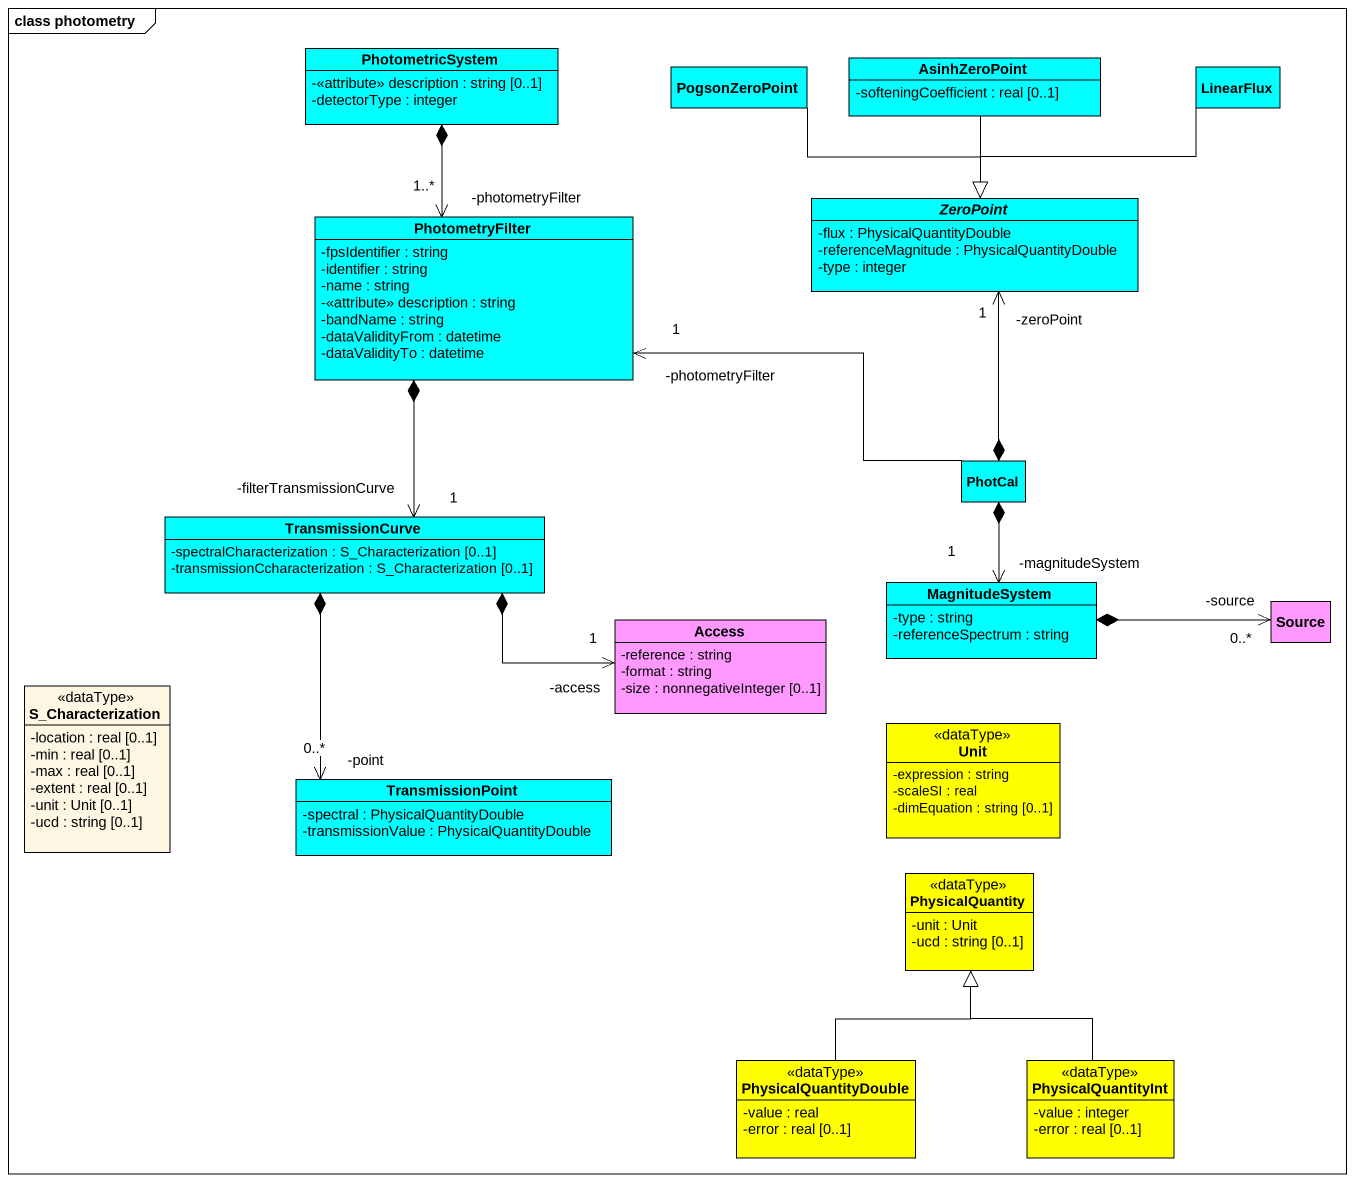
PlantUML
@startuml
mainframe class photometry
hide circle
hide empty members
skinparam classAttributeIconSize 0
class PhotometricSystem #00FFFF {
  -<<attribute>> description : string [0..1]
  -detectorType : integer
}
class PogsonZeroPoint #00FFFF
class AsinhZeroPoint #00FFFF {
  -softeningCoefficient : real [0..1]
}
class LinearFlux #00FFFF
abstract class ZeroPoint #00FFFF {
  -flux : PhysicalQuantityDouble
  -referenceMagnitude : PhysicalQuantityDouble
  -type : integer
}
class PhotometryFilter #00FFFF {
  -fpsIdentifier : string
  -identifier : string
  -name : string
  -<<attribute>> description : string
  -bandName : string
  -dataValidityFrom : datetime
  -dataValidityTo : datetime
}
class PhotCal #00FFFF
class TransmissionCurve #00FFFF {
  -spectralCharacterization : S_Characterization [0..1]
  -transmissionCcharacterization : S_Characterization [0..1]
}
class Access #FF99FF {
  -reference : string
  -format : string
  -size : nonnegativeInteger [0..1]
}
class MagnitudeSystem #00FFFF {
  -type : string
  -referenceSpectrum : string
}
class Source #FF99FF
class S_Characterization <<dataType>> {
  -location : real [0..1]
  -min : real [0..1]
  -max : real [0..1]
  -extent : real [0..1]
  -unit : Unit [0..1]
  -ucd : string [0..1]
}
class Unit <<dataType>> #FFFF00 {
  -expression : string
  -scaleSI : real
  -dimEquation : string [0..1]
}
class TransmissionPoint #00FFFF {
  -spectral : PhysicalQuantityDouble
  -transmissionValue : PhysicalQuantityDouble
}
class PhysicalQuantity <<dataType>> #FFFF00 {
  -unit : Unit
  -ucd : string [0..1]
}
class PhysicalQuantityDouble <<dataType>> #FFFF00 {
  -value : real
  -error : real [0..1]
}
class PhysicalQuantityInt <<dataType>> #FFFF00 {
  -value : integer
  -error : real [0..1]
}
PhotometricSystem *--> "-photometryFilter\n1..*" PhotometryFilter
PogsonZeroPoint --|> ZeroPoint
AsinhZeroPoint --|> ZeroPoint
LinearFlux -left-|> ZeroPoint
PhotometryFilter *--> "-filterTransmissionCurve\n1" TransmissionCurve
PhotCal *-up-> "-zeroPoint\n1" ZeroPoint
PhotCal -left-> "-photometryFilter\n1" PhotometryFilter
PhotCal *--> "-magnitudeSystem\n1" MagnitudeSystem
TransmissionCurve *-right-> "-access\n1" Access
TransmissionCurve *--> "-point\n0..*" TransmissionPoint
MagnitudeSystem *-right-> "-source\n0..*" Source
PhysicalQuantityDouble -up-|> PhysicalQuantity
PhysicalQuantityInt -up-|> PhysicalQuantity
@enduml
